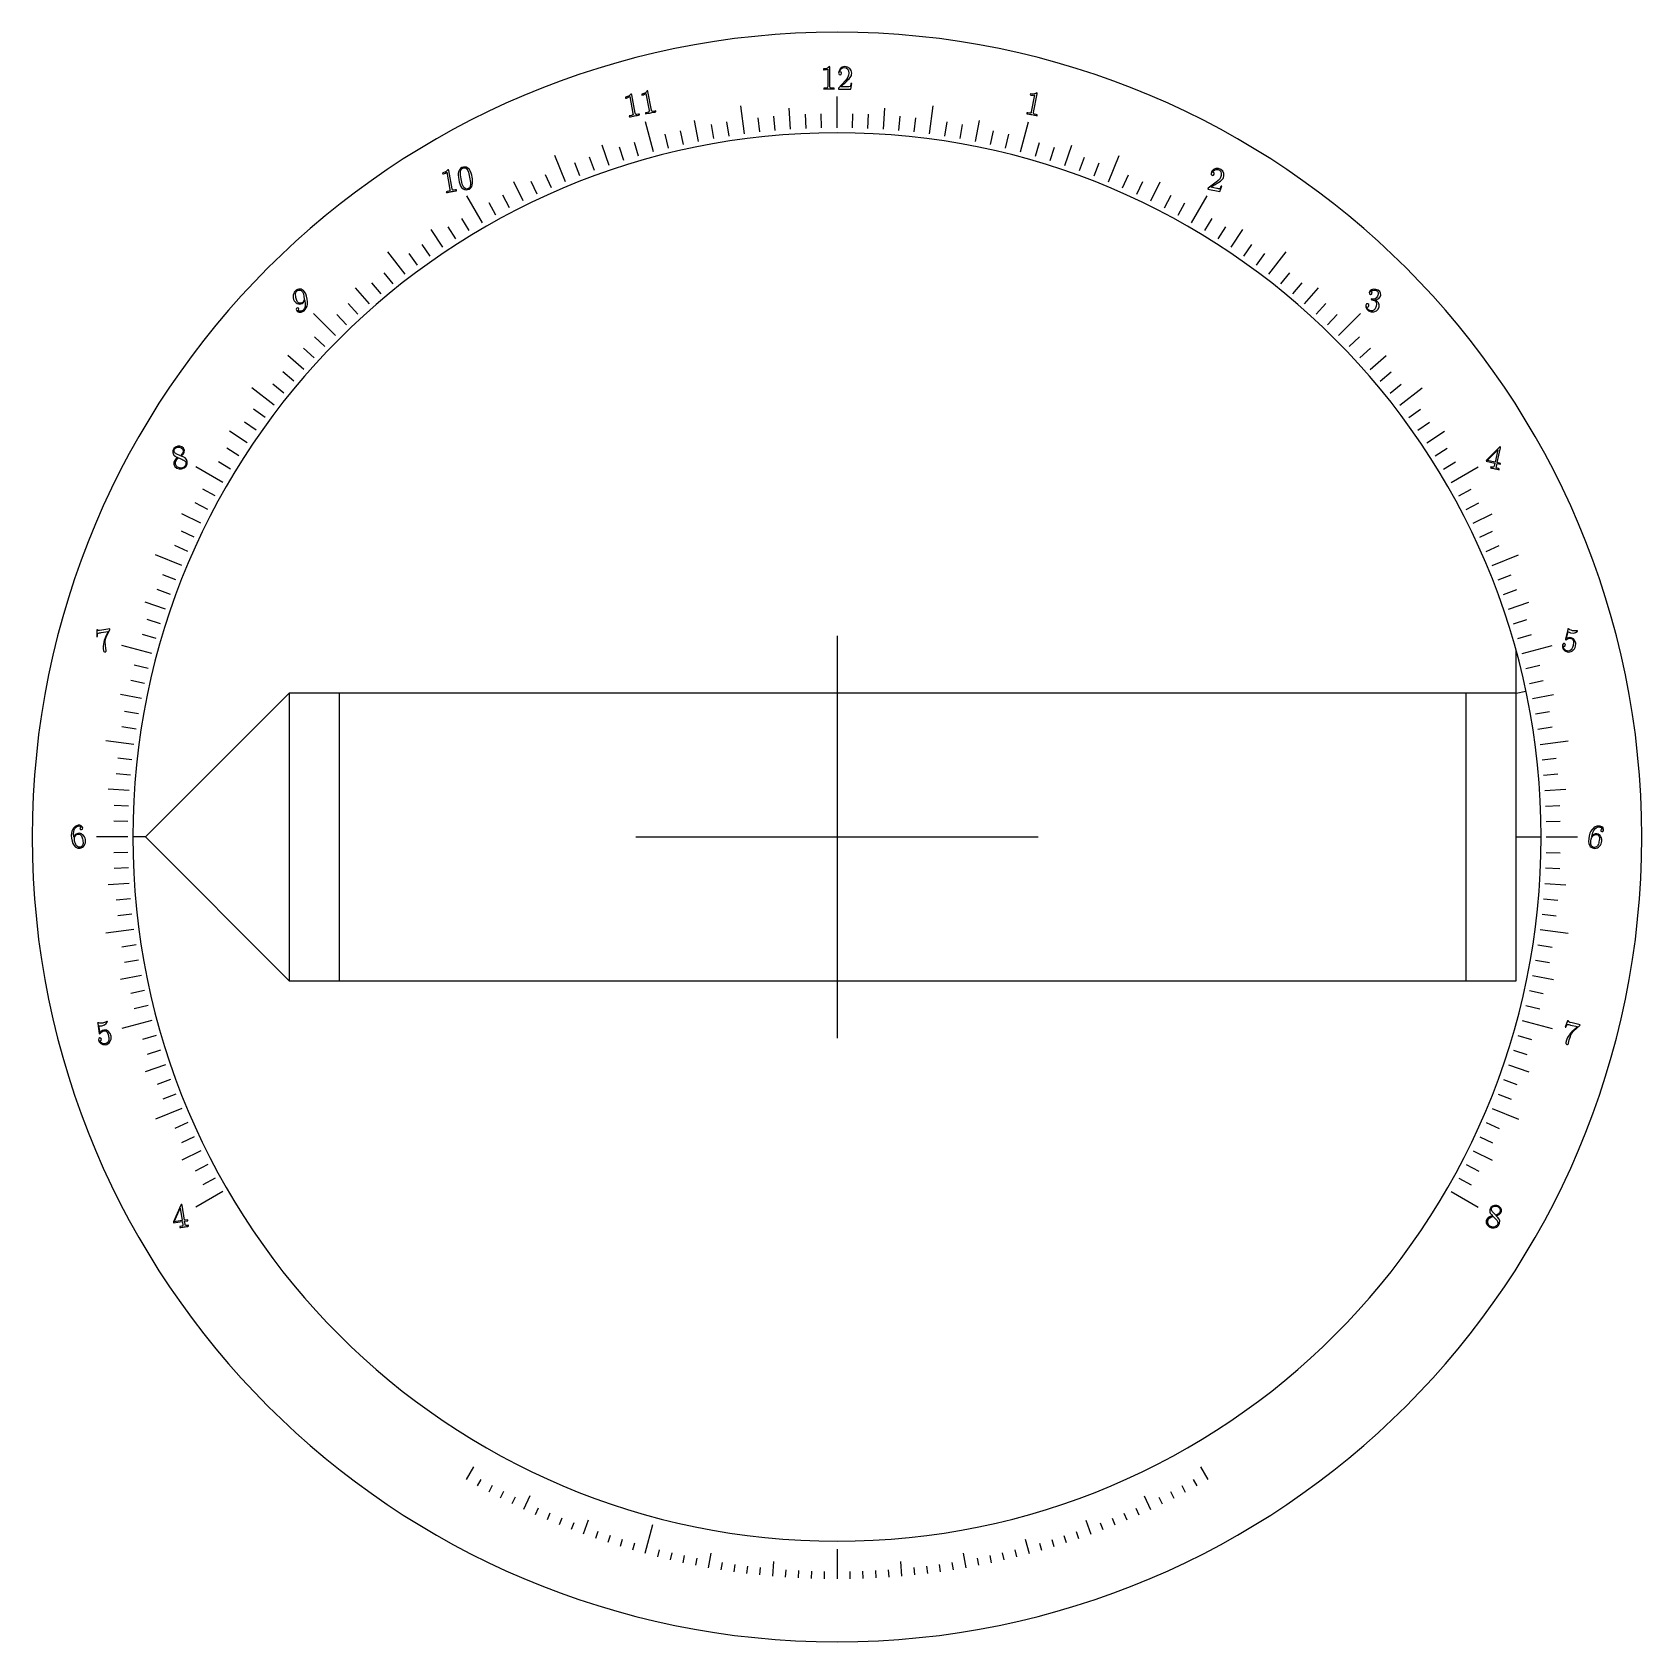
# Model space of a CAD drawing. Extents: x 0.24 to 8.24, y 1.49 to 9.49.
import ezdxf

# ---------------------------------------------------------------- set-up
doc = ezdxf.new("R2010")
doc.units = 0
doc.header["$MEASUREMENT"] = 0
doc.layers.add('C00-00-00-BLACK', color=7, linetype='CONTINUOUS')
doc.layers.add('CFF-00-00', color=1, linetype='CONTINUOUS')

msp = doc.modelspace()

# ---------------------------------------------------------------- linework, layer by layer
at = {"layer": 'C00-00-00-BLACK'}
for p, q in [((4.17622, 9.31108), (4.17622, 9.30697)), ((4.19721, 9.31039), (4.19721, 9.22331)), ((4.20833, 9.22336), (4.20833, 9.31819)), ((4.18229, 9.21528), (4.17725, 9.21528)), ((4.17725, 9.21528), (4.17725, 9.2111)), ((4.22922, 9.21528), (4.2239, 9.21528)), ((4.22922, 9.2111), (4.22922, 9.21528)), ((4.2851, 9.25315), (4.25142, 9.21517)), ((4.25142, 9.21517), (4.25142, 9.2111)), ((4.25142, 9.2111), (4.31233, 9.2111)), ((4.29368, 9.22222), (4.26264, 9.22222)), ((4.31233, 9.2111), (4.31668, 9.23899)), ((4.31668, 9.23899), (4.31299, 9.23899)), ((3.19211, 9.17031), (3.19299, 9.16558)), ((3.21306, 9.17378), (3.22917, 9.08876)), ((3.24044, 9.09093), (3.22299, 9.18294)), ((3.27268, 9.1856), (3.27354, 9.18083)), ((3.29363, 9.18901), (3.30974, 9.10406)), ((3.32096, 9.10618), (3.30354, 9.19819)), ((3.78336, 8.98833), (3.76497, 9.1281)), ((4.24349, 9.01844), (4.24349, 9.17356)), ((4.70356, 8.98833), (4.72194, 9.1281)), ((5.20514, 9.18658), (5.20421, 9.18186)), ((5.22586, 9.18197), (5.20899, 9.09711)), ((5.22021, 9.09483), (5.2385, 9.18674)), ((3.21582, 9.07813), (3.21078, 9.07715)), ((3.21078, 9.07715), (3.21164, 9.07243)), ((3.26183, 9.08686), (3.25678, 9.08589)), ((3.26269, 9.08208), (3.26183, 9.08686)), ((3.33117, 8.89839), (3.29101, 9.04818)), ((3.29639, 9.09343), (3.29135, 9.09244)), ((3.29135, 9.09244), (3.29221, 9.08772)), ((3.34239, 9.10211), (3.33729, 9.10118)), ((3.34326, 9.09739), (3.34239, 9.10211)), ((3.55578, 8.95074), (3.53515, 9.05447)), ((3.70725, 8.97743), (3.6965, 9.04715)), ((3.85969, 8.9975), (3.85206, 9.0676)), ((3.93625, 9.00504), (3.93012, 9.07531)), ((4.01292, 9.0109), (4.00603, 9.11649)), ((4.08974, 9.01514), (4.08664, 9.08556)), ((4.16656, 9.01764), (4.16504, 9.08811)), ((4.32036, 9.01764), (4.32194, 9.08811)), ((4.39725, 9.01514), (4.40028, 9.08556)), ((4.47401, 9.0109), (4.48096, 9.11649)), ((4.55067, 9.00504), (4.55686, 9.07531)), ((4.62722, 8.9975), (4.63493, 9.0676)), ((4.77974, 8.97743), (4.79042, 9.04715)), ((4.93115, 8.95074), (4.95182, 9.05447)), ((5.15582, 8.89839), (5.19596, 9.04818)), ((5.18756, 9.09326), (5.18664, 9.08854)), ((5.1926, 9.09224), (5.18756, 9.09326)), ((5.23856, 9.08311), (5.2335, 9.0841)), ((5.23757, 9.0784), (5.23856, 9.08311)), ((3.4056, 8.91749), (3.38883, 8.98594)), ((3.48053, 8.93489), (3.46528, 9.00375)), ((3.63135, 8.9649), (3.61908, 9.03435)), ((4.85558, 8.9649), (4.86783, 9.03435)), ((5.00646, 8.93489), (5.02169, 9.00375)), ((5.08132, 8.91749), (5.09808, 8.98594)), ((2.89453, 8.75017), (2.84056, 8.88043)), ((3.1104, 8.83138), (3.07639, 8.93153)), ((3.18349, 8.85531), (3.16228, 8.92258)), ((3.25706, 8.87765), (3.23736, 8.94531)), ((5.22987, 8.87765), (5.24962, 8.94531)), ((5.30344, 8.85531), (5.32465, 8.92258)), ((5.37651, 8.83138), (5.41054, 8.93153)), ((5.59244, 8.75017), (5.64638, 8.88043)), ((2.33078, 8.71431), (2.31381, 8.80642)), ((2.96588, 8.77881), (2.94032, 8.84451)), ((3.03788, 8.80588), (3.01372, 8.87213)), ((5.44911, 8.80588), (5.47319, 8.87213)), ((5.52106, 8.77881), (5.5466, 8.84451)), ((2.28282, 8.79394), (2.28369, 8.78917)), ((2.30382, 8.79731), (2.31956, 8.71224)), ((2.43018, 8.77274), (2.43018, 8.77274)), ((2.6844, 8.65494), (2.63764, 8.74978)), ((2.75375, 8.68821), (2.72396, 8.75211)), ((2.82378, 8.71994), (2.79542, 8.78444)), ((5.66314, 8.71994), (5.69151, 8.78444)), ((5.73324, 8.68821), (5.76303, 8.75211)), ((5.80251, 8.65494), (5.84933, 8.74978)), ((6.12831, 8.74767), (6.08794, 8.71761)), ((6.13081, 8.71679), (6.10075, 8.72293)), ((6.14654, 8.70161), (6.15631, 8.72803)), ((6.15631, 8.72803), (6.15272, 8.72874)), ((2.3061, 8.70167), (2.30106, 8.70068)), ((2.30106, 8.70068), (2.30192, 8.69596)), ((2.35215, 8.71018), (2.34711, 8.70919)), ((2.35303, 8.7054), (2.35215, 8.71018)), ((2.48096, 8.54622), (2.40343, 8.6805)), ((2.40653, 8.71414), (2.40653, 8.71414)), ((2.54796, 8.58393), (2.51411, 8.64572)), ((2.61583, 8.62017), (2.58322, 8.68272)), ((5.87115, 8.62017), (5.90369, 8.68272)), ((5.93896, 8.58393), (5.97288, 8.64572)), ((6.00597, 8.54622), (6.08356, 8.6805)), ((6.08794, 8.71761), (6.08713, 8.71371)), ((6.08713, 8.71371), (6.14654, 8.70161)), ((2.41476, 8.50706), (2.37819, 8.56733)), ((6.07215, 8.50706), (6.10872, 8.56733)), ((2.2851, 8.42443), (2.22635, 8.51232)), ((2.3495, 8.46642), (2.31164, 8.52587)), ((6.13743, 8.46642), (6.17529, 8.52587)), ((6.20188, 8.42443), (6.26064, 8.51232)), ((2.0976, 8.29004), (2.01178, 8.40192)), ((2.22163, 8.38097), (2.18121, 8.43875)), ((6.26535, 8.38097), (6.30578, 8.43875)), ((6.38938, 8.29004), (6.47521, 8.40192)), ((2.15907, 8.33615), (2.1174, 8.39307)), ((6.32785, 8.33615), (6.36951, 8.39307)), ((1.97765, 8.19379), (1.93235, 8.24778)), ((2.03711, 8.24257), (1.99294, 8.29758)), ((6.44987, 8.24257), (6.49397, 8.29758)), ((6.50933, 8.19379), (6.55464, 8.24778)), ((1.5975, 8.16374), (1.59847, 8.15831)), ((1.91928, 8.14372), (1.84956, 8.22319)), ((6.56765, 8.14372), (6.63737, 8.22319)), ((6.90142, 8.1639), (6.9089, 8.16237)), ((6.90674, 8.16689), (6.90181, 8.16738)), ((1.56213, 8.11014), (1.5631, 8.11029)), ((1.57904, 8.14606), (1.5791, 8.14606)), ((1.75092, 7.986), (1.64128, 8.09571)), ((1.80587, 8.03982), (1.75717, 8.09071)), ((1.86203, 8.09239), (1.8144, 8.14438)), ((6.62494, 8.09239), (6.67258, 8.14438)), ((6.68104, 8.03982), (6.72982, 8.09071)), ((6.736, 7.986), (6.84571, 8.09571)), ((1.64458, 7.87494), (1.59256, 7.92258)), ((1.69715, 7.93104), (1.64621, 7.97982)), ((6.78982, 7.93104), (6.84071, 7.97982)), ((6.84239, 7.87494), (6.89437, 7.92258)), ((1.59326, 7.81765), (1.51372, 7.88737)), ((6.89372, 7.81765), (6.97319, 7.88737)), ((1.54318, 7.75933), (1.48915, 7.80464)), ((6.94379, 7.75933), (6.99778, 7.80464)), ((1.44689, 7.63937), (1.33502, 7.72521)), ((1.49436, 7.69987), (1.4394, 7.74397)), ((6.99257, 7.69987), (7.04758, 7.74397)), ((7.04004, 7.63937), (7.15192, 7.72521)), ((1.40076, 7.57785), (1.34391, 7.61951)), ((7.08615, 7.57785), (7.14307, 7.61951)), ((1.35596, 7.51535), (1.29823, 7.55578)), ((7.13097, 7.51535), (7.18875, 7.55578)), ((1.31255, 7.45187), (1.22461, 7.51064)), ((7.17443, 7.45187), (7.26232, 7.51064)), ((0.980524, 7.38872), (0.959364, 7.39785)), ((0.970811, 7.3781), (0.970757, 7.3781)), ((0.984212, 7.38704), (0.984212, 7.38704)), ((1.27051, 7.38743), (1.21105, 7.42529)), ((7.21642, 7.38743), (7.27587, 7.42529)), ((7.47092, 7.36561), (7.46989, 7.36089)), ((7.46989, 7.36089), (7.51258, 7.35178)), ((7.53597, 7.43104), (7.47092, 7.36561)), ((7.47493, 7.36475), (7.5275, 7.41753)), ((7.51443, 7.35633), (7.47493, 7.36475)), ((7.5275, 7.41753), (7.51443, 7.35633)), ((7.52517, 7.35406), (7.5409, 7.42794)), ((1.19076, 7.25597), (1.05642, 7.33356)), ((1.22993, 7.32215), (1.16965, 7.35872)), ((7.25706, 7.32215), (7.31733, 7.35872)), ((7.29622, 7.25597), (7.4305, 7.33356)), ((7.4924, 7.33268), (7.49143, 7.32796)), ((7.49567, 7.33197), (7.4924, 7.33268)), ((7.51258, 7.35178), (7.50944, 7.33703)), ((7.521, 7.33458), (7.52414, 7.34933)), ((7.52414, 7.34933), (7.54058, 7.34586)), ((7.54156, 7.35058), (7.52517, 7.35406)), ((7.53478, 7.32368), (7.53153, 7.32433)), ((7.53381, 7.31896), (7.53478, 7.32368)), ((7.54058, 7.34586), (7.54156, 7.35058)), ((1.15299, 7.18896), (1.0912, 7.22288)), ((7.33393, 7.18896), (7.39572, 7.22288)), ((1.11675, 7.12115), (1.05425, 7.15369)), ((7.37017, 7.12115), (7.43272, 7.15369)), ((1.08198, 7.05251), (0.987142, 7.09933)), ((7.40494, 7.05251), (7.49978, 7.09933)), ((1.04872, 6.98318), (0.984864, 7.01303)), ((7.43821, 6.98318), (7.50211, 7.01303)), ((0.986817, 6.84244), (0.856554, 6.89638)), ((1.01698, 6.91314), (0.952474, 6.94157)), ((7.46994, 6.91314), (7.53444, 6.94157)), ((7.50017, 6.84244), (7.63043, 6.89638)), ((0.931044, 6.69911), (0.8648, 6.72319)), ((0.958117, 6.77106), (0.892415, 6.7966)), ((7.52881, 6.77106), (7.59451, 6.7966)), ((7.55588, 6.69911), (7.62213, 6.72319)), ((0.905544, 6.62651), (0.805393, 6.66054)), ((7.58138, 6.62651), (7.68153, 6.66054)), ((0.881619, 6.55344), (0.814399, 6.57465)), ((7.60531, 6.55344), (7.67258, 6.57465)), ((0.568088, 6.52333), (0.564453, 6.52274)), ((0.564453, 6.52274), (0.564996, 6.48915)), ((0.564996, 6.48915), (0.568576, 6.48975)), ((0.585829, 6.50906), (0.620551, 6.51497)), ((0.629178, 6.52843), (0.589735, 6.52165)), ((0.620551, 6.51497), (0.607422, 6.48714)), ((0.611925, 6.48654), (0.629829, 6.52463)), ((0.629829, 6.52463), (0.629178, 6.52843)), ((0.859321, 6.47987), (0.791613, 6.49962)), ((4.24349, 6.49349), (4.24349, 4.49349)), ((7.62765, 6.47987), (7.69531, 6.49962)), ((7.87522, 6.52561), (7.86469, 6.47738)), ((7.86985, 6.47987), (7.87717, 6.51346)), ((0.610949, 6.42204), (0.609538, 6.43024)), ((0.838596, 6.40582), (0.688747, 6.44596)), ((7.64839, 6.40582), (7.79818, 6.44596)), ((0.819499, 6.33132), (0.751031, 6.34808)), ((7.66749, 6.33132), (7.73594, 6.34808)), ((0.802029, 6.25646), (0.733182, 6.27169)), ((7.68489, 6.25646), (7.75375, 6.27169)), ((0.786187, 6.18115), (0.682508, 6.20176)), ((1.52007, 6.20763), (0.805935, 5.49349)), ((7.61849, 6.20763), (1.52007, 6.20763)), ((1.77007, 6.20763), (1.52007, 6.20763)), ((1.52007, 6.20763), (1.52007, 4.77929)), ((1.77007, 4.77929), (1.77007, 6.20763)), ((7.61849, 6.20763), (7.36849, 6.20763)), ((7.36849, 6.20763), (7.36849, 4.77929)), ((7.61849, 4.77929), (7.61849, 6.20763)), ((7.61849, 4.77929), (7.61849, 6.20763)), ((7.70074, 6.18115), (7.80447, 6.20176)), ((0.772026, 6.10558), (0.702582, 6.11783)), ((7.7149, 6.10558), (7.78435, 6.11783)), ((0.759494, 6.02974), (0.689833, 6.04042)), ((7.72743, 6.02974), (7.79715, 6.04042)), ((0.748643, 5.95356), (0.608832, 5.97194)), ((7.73833, 5.95356), (7.8781, 5.97194)), ((0.739421, 5.87722), (0.669325, 5.88493)), ((7.7475, 5.87722), (7.8176, 5.88493)), ((0.731879, 5.80067), (0.661675, 5.80686)), ((7.75504, 5.80067), (7.82531, 5.80686)), ((0.726019, 5.72401), (0.620497, 5.73096)), ((7.7609, 5.72401), (7.86649, 5.73096)), ((0.721843, 5.64725), (0.651367, 5.65028)), ((7.76514, 5.64725), (7.83556, 5.65028)), ((0.719293, 5.57036), (0.648817, 5.57194)), ((7.76764, 5.57036), (7.83811, 5.57194)), ((0.451714, 5.49067), (0.450956, 5.49507)), ((0.480414, 5.44239), (0.480414, 5.44239)), ((0.718479, 5.49349), (0.563368, 5.49349)), ((0.805935, 5.49349), (1.52007, 4.77929)), ((3.24349, 5.49349), (5.24349, 5.49349)), ((7.74349, 5.49349), (7.74349, 5.49349)), ((7.74349, 5.49349), (7.74349, 5.49349)), ((7.76844, 5.49349), (7.92356, 5.49349)), ((7.99544, 5.49761), (7.99642, 5.50196)), ((8.00396, 5.44206), (8.00396, 5.44206)), ((8.24349, 5.49349), (8.24349, 5.49349)), ((0.719293, 5.41656), (0.648817, 5.41504)), ((7.76764, 5.41656), (7.83811, 5.41504)), ((0.721843, 5.33974), (0.651367, 5.33664)), ((7.76514, 5.33974), (7.83556, 5.33664)), ((0.726019, 5.26292), (0.620497, 5.25603)), ((7.7609, 5.26292), (7.86649, 5.25603)), ((0.731879, 5.18625), (0.661675, 5.18012)), ((7.75504, 5.18625), (7.82531, 5.18012)), ((0.739421, 5.10969), (0.669325, 5.10206)), ((7.7475, 5.10969), (7.8176, 5.10206)), ((0.748643, 5.03336), (0.608832, 5.01497)), ((7.73833, 5.03336), (7.8781, 5.01497)), ((0.759494, 4.95725), (0.689833, 4.9465)), ((0.772026, 4.88135), (0.702582, 4.86908)), ((7.7149, 4.88135), (7.78435, 4.86908)), ((7.72743, 4.95725), (7.79715, 4.9465)), ((0.786187, 4.80578), (0.682508, 4.78515)), ((7.70074, 4.80578), (7.80447, 4.78515)), ((0.802029, 4.73053), (0.733182, 4.71528)), ((1.52007, 4.77929), (7.61849, 4.77929)), ((1.52007, 4.77929), (1.77007, 4.77929)), ((7.36849, 4.77929), (7.61849, 4.77929)), ((7.68489, 4.73053), (7.75375, 4.71528)), ((0.819499, 4.6556), (0.751031, 4.63883)), ((7.66749, 4.6556), (7.73594, 4.63883)), ((0.569065, 4.56625), (0.576878, 4.51758)), ((0.838596, 4.58117), (0.688747, 4.54101)), ((7.64839, 4.58117), (7.79818, 4.54101)), ((7.87478, 4.57992), (7.86242, 4.54867)), ((7.87836, 4.5791), (7.87478, 4.57992)), ((7.93674, 4.56039), (7.89774, 4.56922)), ((7.93593, 4.55664), (7.93674, 4.56039)), ((0.580783, 4.52169), (0.575304, 4.55567)), ((0.859321, 4.50706), (0.791613, 4.48736)), ((7.62765, 4.50706), (7.69531, 4.48736)), ((7.86242, 4.54867), (7.86594, 4.54785)), ((7.88926, 4.55908), (7.92361, 4.55126)), ((7.92361, 4.55126), (7.90082, 4.53054)), ((7.90474, 4.52832), (7.93593, 4.55664)), ((0.881619, 4.43349), (0.814399, 4.41228)), ((7.60531, 4.43349), (7.67258, 4.41228)), ((7.87918, 4.46907), (7.88103, 4.47715)), ((0.905544, 4.3604), (0.805393, 4.32639)), ((7.58138, 4.3604), (7.68153, 4.32639)), ((0.931044, 4.28787), (0.8648, 4.26372)), ((7.55588, 4.28787), (7.62213, 4.26372)), ((0.958117, 4.21588), (0.892415, 4.19032)), ((7.52881, 4.21588), (7.59451, 4.19032)), ((0.986817, 4.14453), (0.856554, 4.09056)), ((7.50017, 4.14453), (7.63043, 4.09056)), ((1.01698, 4.07378), (0.952474, 4.04542)), ((1.04872, 4.00375), (0.984864, 3.97396)), ((7.43821, 4.00375), (7.50211, 3.97396)), ((7.46994, 4.07378), (7.53444, 4.04542)), ((1.08198, 3.9344), (0.987142, 3.88764)), ((7.40494, 3.9344), (7.49978, 3.88764)), ((1.11675, 3.86583), (1.05425, 3.83322)), ((7.37017, 3.86583), (7.43272, 3.83322)), ((1.15299, 3.79796), (1.0912, 3.76411)), ((7.33393, 3.79796), (7.39572, 3.76411)), ((1.19076, 3.73096), (1.05642, 3.65343)), ((7.29622, 3.73096), (7.4305, 3.65343)), ((0.982585, 3.66439), (0.945258, 3.58008)), ((0.949328, 3.58072), (0.979492, 3.64882)), ((0.979492, 3.64882), (0.989204, 3.58697)), ((1.00005, 3.58865), (0.988336, 3.66331)), ((7.51742, 3.6141), (7.50146, 3.63075)), ((7.50424, 3.60813), (7.50424, 3.60813)), ((7.52012, 3.61106), (7.52012, 3.61106)), ((0.945258, 3.58008), (0.945964, 3.57531)), ((0.945964, 3.57531), (0.98915, 3.58203)), ((0.989204, 3.58697), (0.949328, 3.58072)), ((0.98036, 3.55751), (0.977106, 3.55697)), ((0.977106, 3.55697), (0.97781, 3.55219)), ((0.98915, 3.58203), (0.991482, 3.56711)), ((1.0166, 3.59119), (1.00005, 3.58865)), ((1.00076, 3.58388), (1.01736, 3.58649)), ((1.00309, 3.56896), (1.00076, 3.58388)), ((1.01736, 3.58649), (1.0166, 3.59119)), ((1.01991, 3.56369), (1.0166, 3.56315)), ((1.02067, 3.55892), (1.01991, 3.56369)), ((2.43658, 2.36388), (2.39974, 2.30003)), ((6.05035, 2.36388), (6.08724, 2.30003)), ((2.47364, 2.30057), (2.45572, 2.26833)), ((2.52962, 2.27018), (2.51232, 2.23762)), ((2.5861, 2.24072), (2.56939, 2.2079)), ((5.90082, 2.24072), (5.91753, 2.2079)), ((5.95736, 2.27018), (5.97467, 2.23762)), ((6.01335, 2.30057), (6.03119, 2.26833)), ((2.64312, 2.21229), (2.62696, 2.17919)), ((2.71625, 2.21832), (2.68506, 2.15147)), ((5.77072, 2.21832), (5.80186, 2.15147)), ((5.84381, 2.21229), (5.85997, 2.17919)), ((2.75863, 2.15847), (2.7436, 2.12478)), ((2.81706, 2.13303), (2.80263, 2.09912)), ((2.87592, 2.10867), (2.86208, 2.07449)), ((2.93522, 2.08535), (2.92199, 2.05089)), ((3.00749, 2.09765), (2.98226, 2.02838)), ((5.47944, 2.09765), (5.50467, 2.02838)), ((5.55176, 2.08535), (5.56494, 2.05089)), ((5.611, 2.10867), (5.62483, 2.07449)), ((5.66986, 2.13303), (5.68431, 2.09912)), ((5.72831, 2.15847), (5.74333, 2.12478)), ((3.05496, 2.04172), (3.04297, 2.00689)), ((3.11535, 2.02154), (3.10394, 1.98643)), ((3.17617, 2.00239), (3.16536, 1.96712)), ((3.32725, 2.07411), (3.28906, 1.93164)), ((5.17876, 2.00288), (5.19786, 1.93164)), ((5.31082, 2.00239), (5.32161, 1.96712)), ((5.37158, 2.02154), (5.38297, 1.98643)), ((5.43201, 2.04172), (5.44401, 2.00689)), ((3.23719, 1.98426), (3.22706, 1.94883)), ((3.36029, 1.95128), (3.3514, 1.91553)), ((3.42225, 1.93642), (3.41396, 1.9005)), ((3.48449, 1.92264), (3.47678, 1.88656)), ((3.61594, 1.93463), (3.60314, 1.86197)), ((4.24349, 1.95344), (4.24349, 1.80599)), ((4.87099, 1.93463), (4.88379, 1.86197)), ((5.0025, 1.92264), (5.01014, 1.88656)), ((5.06467, 1.93642), (5.07297, 1.9005)), ((5.12663, 1.95128), (5.13558, 1.91553)), ((5.24972, 1.98426), (5.25988, 1.94883)), ((3.54693, 1.90994), (3.53988, 1.87369)), ((3.67236, 1.88781), (3.66661, 1.8514)), ((3.7354, 1.87836), (3.73025, 1.84185)), ((3.79856, 1.87007), (3.79411, 1.83344)), ((3.86187, 1.86285), (3.85801, 1.82617)), ((3.9285, 1.89344), (3.9221, 1.81999)), ((3.98882, 1.85172), (3.98628, 1.81494)), ((4.0524, 1.84787), (4.05051, 1.81104)), ((4.11604, 1.84506), (4.11481, 1.80821)), ((4.17974, 1.84343), (4.17914, 1.80653)), ((4.30718, 1.84343), (4.30783, 1.80653)), ((4.37088, 1.84506), (4.37218, 1.80821)), ((4.43451, 1.84787), (4.43647, 1.81104)), ((4.4981, 1.85172), (4.50071, 1.81494)), ((4.55843, 1.89344), (4.56489, 1.81999)), ((4.62506, 1.86285), (4.6289, 1.82617)), ((4.68836, 1.87007), (4.69287, 1.83344)), ((4.75151, 1.87836), (4.75667, 1.84185)), ((4.81456, 1.88781), (4.82031, 1.8514)), ((4.94006, 1.90994), (4.9471, 1.87369))]:
    msp.add_line(p, q, dxfattribs=at)
for points in [[(4.24349, 9.49349), (2.03435, 9.49349), (0.243489, 7.70264), (0.243489, 5.49349)], [(8.24349, 5.49349), (8.24349, 7.70264), (6.45264, 9.49349), (4.24349, 9.49349)], [(4.20508, 9.32221), (4.20117, 9.31754), (4.19303, 9.31108), (4.17622, 9.31108)], [(4.17622, 9.30697), (4.18001, 9.30697), (4.18821, 9.30697), (4.19721, 9.31039)], [(4.20833, 9.31819), (4.20833, 9.32206), (4.20833, 9.32221), (4.20508, 9.32221)], [(4.28211, 9.32221), (4.26275, 9.32221), (4.25142, 9.30533), (4.25142, 9.29064)], [(4.25142, 9.29064), (4.25142, 9.28196), (4.25851, 9.28196), (4.259, 9.28196)], [(4.25667, 9.29719), (4.25988, 9.30968), (4.26888, 9.31808), (4.27979, 9.31808)], [(4.25896, 9.29719), (4.25749, 9.29719), (4.25717, 9.29719), (4.25667, 9.29719)], [(4.26665, 9.28961), (4.26665, 9.29411), (4.26357, 9.29719), (4.25896, 9.29719)], [(4.259, 9.28196), (4.26243, 9.28196), (4.26665, 9.2844), (4.26665, 9.28961)], [(4.27979, 9.31808), (4.29406, 9.31808), (4.30279, 9.3061), (4.30279, 9.29064)], [(4.28174, 9.24094), (4.30724, 9.26449), (4.31668, 9.27322), (4.31668, 9.28987)], [(4.31668, 9.28987), (4.31668, 9.30925), (4.30149, 9.32221), (4.28211, 9.32221)], [(4.30279, 9.29064), (4.30279, 9.27636), (4.2946, 9.26394), (4.2851, 9.25315)], [(3.29953, 9.2015), (3.29644, 9.19635), (3.28944, 9.18881), (3.27268, 9.1856)], [(3.30354, 9.19819), (3.30285, 9.20193), (3.30279, 9.2021), (3.29953, 9.2015)], [(4.17725, 9.2111), (4.18169, 9.21143), (4.19781, 9.21143), (4.20329, 9.21143)], [(4.19721, 9.22331), (4.19721, 9.21729), (4.19672, 9.21528), (4.18229, 9.21528)], [(4.20329, 9.21143), (4.20876, 9.21143), (4.22472, 9.21143), (4.22922, 9.2111)], [(4.2239, 9.21528), (4.20882, 9.21528), (4.20833, 9.21729), (4.20833, 9.22336)], [(4.26264, 9.22222), (4.26714, 9.22613), (4.2774, 9.23687), (4.28174, 9.24094)], [(4.30946, 9.22379), (4.30826, 9.22222), (4.29872, 9.22222), (4.29368, 9.22222)], [(4.31299, 9.23899), (4.31244, 9.23606), (4.31114, 9.22656), (4.30946, 9.22379)], [(3.21897, 9.18619), (3.21593, 9.18104), (3.20888, 9.1735), (3.19211, 9.17031)], [(3.19299, 9.16558), (3.19672, 9.16629), (3.20492, 9.16786), (3.21306, 9.17378)], [(3.22299, 9.18294), (3.22228, 9.18668), (3.22228, 9.18685), (3.21897, 9.18619)], [(3.27354, 9.18083), (3.27729, 9.18153), (3.28543, 9.18311), (3.29363, 9.18901)], [(5.20421, 9.18186), (5.20796, 9.18115), (5.2161, 9.17953), (5.22586, 9.18197)], [(5.23606, 9.19129), (5.23122, 9.18767), (5.2219, 9.18326), (5.20514, 9.18658)], [(5.2385, 9.18674), (5.23926, 9.19049), (5.23931, 9.19065), (5.23606, 9.19129)], [(3.21164, 9.07243), (3.21604, 9.07363), (3.23182, 9.07661), (3.23719, 9.07764)], [(3.22917, 9.08876), (3.23031, 9.0829), (3.23019, 9.08083), (3.21582, 9.07813)], [(3.23719, 9.07764), (3.24262, 9.07861), (3.25825, 9.0816), (3.26269, 9.08208)], [(3.25678, 9.08589), (3.2424, 9.08317), (3.24154, 9.08501), (3.24044, 9.09093)], [(3.29221, 9.08772), (3.29656, 9.08886), (3.31239, 9.09185), (3.31776, 9.09289)], [(3.30974, 9.10406), (3.31087, 9.09814), (3.31071, 9.09614), (3.29639, 9.09343)], [(3.31776, 9.09289), (3.32314, 9.09392), (3.33882, 9.0969), (3.34326, 9.09739)], [(3.33729, 9.10118), (3.32297, 9.09847), (3.3221, 9.10032), (3.32096, 9.10618)], [(5.18664, 9.08854), (5.19108, 9.088), (5.20687, 9.08485), (5.21224, 9.08376)], [(5.20899, 9.09711), (5.20785, 9.09125), (5.20692, 9.08942), (5.1926, 9.09224)], [(5.21224, 9.08376), (5.21761, 9.08268), (5.23329, 9.07958), (5.23757, 9.0784)], [(5.2335, 9.0841), (5.21913, 9.08697), (5.21907, 9.08897), (5.22021, 9.09483)], [(4.24349, 8.99349), (2.31049, 8.99349), (0.743489, 7.42649), (0.743489, 5.49349)], [(4.24349, 8.99349), (2.31049, 8.99349), (0.743489, 7.42649), (0.743489, 5.49349)], [(7.74349, 5.49349), (7.74349, 7.42649), (6.17649, 8.99349), (4.24349, 8.99349)], [(7.74349, 5.49349), (7.74349, 7.42649), (6.17649, 8.99349), (4.24349, 8.99349)], [(2.30979, 8.80974), (2.30669, 8.80458), (2.29964, 8.79704), (2.28282, 8.79394)], [(2.31381, 8.80642), (2.3131, 8.81017), (2.31304, 8.81033), (2.30979, 8.80974)], [(2.38661, 8.82292), (2.37711, 8.82118), (2.36637, 8.81429), (2.36285, 8.79964)], [(2.37576, 8.76471), (2.37326, 8.77806), (2.37104, 8.79015), (2.37185, 8.80024)], [(2.37185, 8.80024), (2.37261, 8.81174), (2.37999, 8.81831), (2.38704, 8.81961)], [(2.41624, 8.81065), (2.40701, 8.82297), (2.39458, 8.82437), (2.38661, 8.82292)], [(2.38704, 8.81961), (2.39322, 8.82075), (2.40343, 8.81874), (2.40913, 8.80528)], [(2.40913, 8.80528), (2.41297, 8.79639), (2.41531, 8.78347), (2.41737, 8.77235)], [(2.43018, 8.77274), (2.42763, 8.78629), (2.42437, 8.79937), (2.41624, 8.81065)], [(6.13911, 8.81575), (6.12022, 8.81961), (6.1059, 8.80578), (6.10308, 8.79178)], [(6.10981, 8.79753), (6.11518, 8.80794), (6.12549, 8.81364), (6.13607, 8.81147)], [(6.13607, 8.81147), (6.1499, 8.80865), (6.15597, 8.79542), (6.15294, 8.78043)], [(6.16644, 8.77767), (6.17025, 8.79639), (6.15799, 8.8119), (6.13911, 8.81575)], [(2.28369, 8.78917), (2.28743, 8.78987), (2.29563, 8.79139), (2.30382, 8.79731)], [(2.36285, 8.79964), (2.36019, 8.78847), (2.3604, 8.77806), (2.36372, 8.76047)], [(2.36372, 8.76047), (2.36664, 8.74457), (2.36996, 8.73292), (2.37799, 8.72239)], [(2.38379, 8.73139), (2.38015, 8.74083), (2.37788, 8.75325), (2.37576, 8.76471)], [(2.37799, 8.72239), (2.38667, 8.71115), (2.39865, 8.70931), (2.40711, 8.71089)], [(2.40653, 8.71414), (2.40132, 8.71317), (2.39014, 8.71414), (2.38379, 8.73139)], [(2.42176, 8.73872), (2.42199, 8.72021), (2.41228, 8.71517), (2.40653, 8.71414)], [(2.40711, 8.71089), (2.42133, 8.71349), (2.42794, 8.72353), (2.43093, 8.73389)], [(2.41737, 8.77235), (2.41938, 8.76144), (2.42171, 8.74903), (2.42176, 8.73872)], [(2.43093, 8.73389), (2.43451, 8.74718), (2.43192, 8.76324), (2.43018, 8.77274)], [(6.10075, 8.72293), (6.10585, 8.72581), (6.11789, 8.73415), (6.12294, 8.73719)], [(6.10308, 8.79178), (6.10135, 8.78347), (6.1085, 8.78201), (6.109, 8.7819)], [(6.109, 8.7819), (6.11242, 8.78119), (6.11714, 8.78276), (6.11822, 8.78797)], [(6.11214, 8.79719), (6.11068, 8.79753), (6.11035, 8.79758), (6.10981, 8.79753)], [(6.11822, 8.78797), (6.11914, 8.79253), (6.11669, 8.79628), (6.11214, 8.79719)], [(6.12294, 8.73719), (6.15235, 8.75493), (6.16314, 8.76156), (6.16644, 8.77767)], [(6.15294, 8.78043), (6.15012, 8.7666), (6.13971, 8.75618), (6.12831, 8.74767)], [(6.15272, 8.72874), (6.15169, 8.72607), (6.14854, 8.71739), (6.14638, 8.71511)], [(2.30192, 8.69596), (2.30632, 8.6971), (2.32215, 8.70003), (2.32753, 8.70101)], [(2.31956, 8.71224), (2.32064, 8.70638), (2.32047, 8.70432), (2.3061, 8.70167)], [(2.32753, 8.70101), (2.3329, 8.70204), (2.34858, 8.70492), (2.35303, 8.7054)], [(2.34711, 8.70919), (2.33274, 8.70654), (2.33188, 8.70844), (2.33078, 8.71431)], [(6.14638, 8.71511), (6.14497, 8.71392), (6.13569, 8.71576), (6.13081, 8.71679)], [(1.56814, 8.21599), (1.55018, 8.21272), (1.53706, 8.19482), (1.5409, 8.17329)], [(1.5409, 8.17329), (1.54482, 8.15169), (1.56267, 8.13975), (1.579, 8.14268)], [(1.55436, 8.17551), (1.55274, 8.18468), (1.55132, 8.19249), (1.55436, 8.19997)], [(1.55436, 8.19997), (1.55647, 8.20492), (1.56006, 8.21044), (1.5689, 8.21203)], [(1.56088, 8.15457), (1.55712, 8.16032), (1.55572, 8.16818), (1.55436, 8.17551)], [(1.61074, 8.16694), (1.60281, 8.21089), (1.58251, 8.21853), (1.56814, 8.21599)], [(1.5689, 8.21203), (1.57818, 8.21371), (1.58442, 8.20638), (1.58669, 8.20296)], [(1.579, 8.14268), (1.5911, 8.14486), (1.59571, 8.15479), (1.5975, 8.16374)], [(1.59435, 8.17919), (1.59685, 8.16547), (1.59343, 8.14865), (1.57904, 8.14606)], [(1.58083, 8.10254), (1.60124, 8.10618), (1.61714, 8.13151), (1.61074, 8.16694)], [(1.58669, 8.20296), (1.59142, 8.19553), (1.59392, 8.18164), (1.59435, 8.17919)], [(6.88872, 8.19928), (6.88737, 8.19282), (6.89214, 8.19043), (6.89458, 8.18994)], [(6.92156, 8.21517), (6.90533, 8.21858), (6.89122, 8.21115), (6.88872, 8.19928)], [(6.89458, 8.18994), (6.898, 8.18918), (6.9024, 8.19086), (6.90343, 8.19575)], [(6.89567, 8.20497), (6.90419, 8.21474), (6.91943, 8.21153), (6.92025, 8.21137)], [(6.89751, 8.20475), (6.89654, 8.20497), (6.89621, 8.20503), (6.89567, 8.20497)], [(6.90343, 8.19575), (6.90451, 8.2009), (6.9011, 8.204), (6.89751, 8.20475)], [(6.898, 8.16635), (6.89768, 8.16471), (6.89849, 8.16456), (6.90142, 8.1639)], [(6.90181, 8.16738), (6.89899, 8.16781), (6.89833, 8.16775), (6.898, 8.16635)], [(6.92318, 8.17156), (6.91678, 8.16542), (6.91118, 8.16613), (6.90674, 8.16689)], [(6.9089, 8.16237), (6.92269, 8.1595), (6.92654, 8.14681), (6.92324, 8.13118)], [(6.91683, 8.16308), (6.93181, 8.16417), (6.94342, 8.17415), (6.94601, 8.18685)], [(6.93832, 8.12793), (6.94146, 8.14285), (6.93186, 8.15707), (6.91683, 8.16308)], [(6.92025, 8.21137), (6.92562, 8.21024), (6.93565, 8.20562), (6.93235, 8.18967)], [(6.94601, 8.18685), (6.94874, 8.19971), (6.93733, 8.21192), (6.92156, 8.21517)], [(6.93235, 8.18967), (6.93175, 8.18658), (6.92931, 8.17757), (6.92318, 8.17156)], [(1.56099, 8.12375), (1.55675, 8.12299), (1.55464, 8.11974), (1.55539, 8.1155)], [(1.55539, 8.1155), (1.55718, 8.10536), (1.56662, 8.09993), (1.58083, 8.10254)], [(1.5791, 8.14606), (1.56879, 8.14421), (1.56288, 8.15175), (1.56088, 8.15457)], [(1.5689, 8.11828), (1.56825, 8.12185), (1.56526, 8.12451), (1.56099, 8.12375)], [(1.57992, 8.10688), (1.57596, 8.10618), (1.56722, 8.10514), (1.56213, 8.11014)], [(1.5631, 8.11029), (1.56429, 8.11019), (1.56999, 8.11219), (1.5689, 8.11828)], [(1.59847, 8.15831), (1.60542, 8.11974), (1.58968, 8.10867), (1.57992, 8.10688)], [(6.87115, 8.13683), (6.86817, 8.12235), (6.8801, 8.10747), (6.89817, 8.10374)], [(6.88103, 8.14361), (6.87711, 8.14442), (6.87244, 8.14301), (6.87115, 8.13683)], [(6.87576, 8.12804), (6.88081, 8.12614), (6.88612, 8.1281), (6.88737, 8.13396)], [(6.8986, 8.10818), (6.89079, 8.10981), (6.87825, 8.11632), (6.87576, 8.12804)], [(6.88737, 8.13396), (6.88835, 8.13867), (6.88558, 8.14264), (6.88103, 8.14361)], [(6.89817, 8.10374), (6.91753, 8.09967), (6.93489, 8.11149), (6.93832, 8.12793)], [(6.92324, 8.13118), (6.91878, 8.10992), (6.90657, 8.10656), (6.8986, 8.10818)], [(0.966851, 7.43522), (0.950629, 7.4324), (0.939996, 7.41824), (0.9426, 7.40332)], [(0.9426, 7.40332), (0.943576, 7.39779), (0.946181, 7.39253), (0.951714, 7.38775)], [(0.96696, 7.37978), (0.952365, 7.36962), (0.946126, 7.35726), (0.948188, 7.34532)], [(0.948296, 7.41004), (0.946451, 7.42068), (0.956381, 7.42936), (0.967339, 7.43126)], [(0.959364, 7.39785), (0.956976, 7.39893), (0.949707, 7.40207), (0.948296, 7.41004)], [(0.951714, 7.38775), (0.953885, 7.3859), (0.954101, 7.38579), (0.96696, 7.37978)], [(0.955729, 7.34662), (0.953504, 7.35938), (0.960992, 7.37131), (0.970811, 7.3781)], [(0.999837, 7.41624), (0.997342, 7.43044), (0.981879, 7.43787), (0.966851, 7.43522)], [(0.967339, 7.43126), (0.979113, 7.43332), (0.991103, 7.42671), (0.993164, 7.41487)], [(0.970757, 7.3781), (0.975694, 7.37592), (0.987901, 7.37082), (0.992839, 7.36865)], [(0.993164, 7.41487), (0.9949, 7.40494), (0.989094, 7.39567), (0.980524, 7.38872)], [(0.984212, 7.38704), (0.991644, 7.39285), (1.00223, 7.4025), (0.999837, 7.41624)], [(1.01432, 7.35943), (1.01139, 7.37614), (0.998372, 7.3814), (0.984212, 7.38704)], [(0.992839, 7.36865), (0.997558, 7.36664), (1.00597, 7.3629), (1.00776, 7.35286)], [(7.53944, 7.43235), (7.53814, 7.43261), (7.53765, 7.43267), (7.53597, 7.43104)], [(7.5409, 7.42794), (7.54156, 7.43099), (7.54172, 7.43186), (7.53944, 7.43235)], [(0.948188, 7.34532), (0.951226, 7.32796), (0.969672, 7.3201), (0.986328, 7.32303)], [(0.985732, 7.32742), (0.971843, 7.32503), (0.958117, 7.33306), (0.955729, 7.34662)], [(1.00776, 7.35286), (1.00993, 7.34044), (0.998807, 7.32975), (0.985732, 7.32742)], [(0.986328, 7.32303), (1.0045, 7.32617), (1.01736, 7.34229), (1.01432, 7.35943)], [(7.49143, 7.32796), (7.49522, 7.32753), (7.50803, 7.32476), (7.51258, 7.32378)], [(7.50944, 7.33703), (7.50819, 7.331), (7.50749, 7.32949), (7.49567, 7.33197)], [(7.51258, 7.32378), (7.51714, 7.32281), (7.53011, 7.32004), (7.53381, 7.31896)], [(7.53153, 7.32433), (7.51986, 7.32682), (7.51969, 7.32856), (7.521, 7.33458)], [(0.589735, 6.52165), (0.569933, 6.51828), (0.569282, 6.52035), (0.568088, 6.52333)], [(0.568576, 6.48975), (0.568576, 6.49278), (0.568306, 6.50319), (0.57015, 6.50537)], [(0.57015, 6.50537), (0.571289, 6.50657), (0.58355, 6.50863), (0.585829, 6.50906)], [(0.607422, 6.48714), (0.604113, 6.47999), (0.592122, 6.45036), (0.597385, 6.41954)], [(0.609538, 6.43024), (0.605414, 6.45458), (0.606065, 6.47428), (0.611925, 6.48654)], [(7.86888, 6.47461), (7.87483, 6.48025), (7.88331, 6.48253), (7.89144, 6.48074)], [(7.89231, 6.48394), (7.88303, 6.48594), (7.87506, 6.48346), (7.86985, 6.47987)], [(7.87728, 6.52886), (7.87597, 6.52914), (7.87576, 6.52815), (7.87522, 6.52561)], [(7.87717, 6.51346), (7.88362, 6.50965), (7.88926, 6.50825), (7.89106, 6.50786)], [(7.87879, 6.52806), (7.87776, 6.52875), (7.87744, 6.52881), (7.87728, 6.52886)], [(7.89919, 6.51882), (7.88851, 6.52115), (7.88162, 6.52604), (7.87879, 6.52806)], [(7.89106, 6.50786), (7.9094, 6.50385), (7.92399, 6.51475), (7.92447, 6.51704)], [(7.89144, 6.48074), (7.90001, 6.47889), (7.9025, 6.47), (7.90321, 6.46696)], [(7.91461, 6.44206), (7.91878, 6.46137), (7.90935, 6.48025), (7.89231, 6.48394)], [(7.92128, 6.51861), (7.91135, 6.51665), (7.90343, 6.5179), (7.89919, 6.51882)], [(7.9235, 6.51878), (7.92318, 6.51882), (7.92285, 6.51893), (7.92128, 6.51861)], [(7.92447, 6.51704), (7.92464, 6.51768), (7.92447, 6.51856), (7.9235, 6.51878)], [(0.597385, 6.41954), (0.597711, 6.41775), (0.598796, 6.41118), (0.605524, 6.41238)], [(0.605524, 6.41238), (0.612414, 6.41351), (0.611328, 6.41992), (0.610949, 6.42204)], [(7.84972, 6.44938), (7.84674, 6.4356), (7.85433, 6.41749), (7.87235, 6.41351)], [(7.85856, 6.45562), (7.85562, 6.45628), (7.85113, 6.45572), (7.84972, 6.44938)], [(7.87299, 6.41797), (7.86225, 6.42031), (7.85331, 6.4299), (7.85297, 6.44239)], [(7.85297, 6.44239), (7.85374, 6.44189), (7.85465, 6.44151), (7.85547, 6.44135)], [(7.85547, 6.44135), (7.85818, 6.44075), (7.86296, 6.4414), (7.86415, 6.44694)], [(7.86415, 6.44694), (7.86513, 6.45144), (7.86263, 6.45475), (7.85856, 6.45562)], [(7.86469, 6.47738), (7.86404, 6.47444), (7.86382, 6.47353), (7.86578, 6.47308)], [(7.86578, 6.47308), (7.8666, 6.47293), (7.86681, 6.47304), (7.86888, 6.47461)], [(7.87235, 6.41351), (7.89068, 6.4095), (7.9101, 6.42144), (7.91461, 6.44206)], [(7.89214, 6.42415), (7.88732, 6.41911), (7.8801, 6.41639), (7.87299, 6.41797)], [(7.90169, 6.44586), (7.90033, 6.43972), (7.89833, 6.43044), (7.89214, 6.42415)], [(7.90321, 6.46696), (7.90457, 6.46001), (7.903, 6.45204), (7.90169, 6.44586)], [(0.471192, 5.55176), (0.450575, 5.54833), (0.432454, 5.5236), (0.438422, 5.48757)], [(0.450956, 5.49507), (0.444119, 5.53651), (0.463162, 5.54639), (0.472006, 5.54785)], [(0.494467, 5.53831), (0.493056, 5.54682), (0.48546, 5.55414), (0.471192, 5.55176)], [(0.472006, 5.54785), (0.477919, 5.54883), (0.484104, 5.54801), (0.48801, 5.54362)], [(0.48801, 5.54362), (0.486057, 5.54329), (0.479872, 5.54226), (0.480957, 5.53554)], [(0.480957, 5.53554), (0.481554, 5.53196), (0.484537, 5.52924), (0.488769, 5.52994)], [(0.488769, 5.52994), (0.492893, 5.53065), (0.495281, 5.53353), (0.494467, 5.53831)], [(8.03635, 5.54699), (8.01594, 5.55154), (7.9899, 5.53543), (7.98193, 5.49972)], [(7.99642, 5.50196), (8.00553, 5.54297), (8.02692, 5.54497), (8.03564, 5.54308)], [(8.03564, 5.54308), (8.0415, 5.54178), (8.04693, 5.53868), (8.04893, 5.53315)], [(8.0529, 5.52576), (8.05479, 5.53424), (8.05046, 5.54383), (8.03635, 5.54699)], [(8.03933, 5.52826), (8.03857, 5.52474), (8.04031, 5.52111), (8.04449, 5.52018)], [(8.04893, 5.53315), (8.04699, 5.53353), (8.04085, 5.53494), (8.03933, 5.52826)], [(8.04449, 5.52018), (8.04856, 5.51926), (8.05186, 5.52111), (8.0529, 5.52576)], [(0.243489, 5.49349), (0.243489, 3.28435), (2.03435, 1.49349), (4.24349, 1.49349)], [(0.438422, 5.48757), (0.44591, 5.44254), (0.467231, 5.43565), (0.481174, 5.43799)], [(0.470486, 5.51144), (0.455892, 5.509), (0.452582, 5.4955), (0.451714, 5.49067)], [(0.454536, 5.47547), (0.452365, 5.48844), (0.455621, 5.50558), (0.470324, 5.50803)], [(0.461589, 5.45225), (0.459418, 5.45628), (0.456435, 5.46397), (0.454536, 5.47547)], [(0.480414, 5.44239), (0.470107, 5.44069), (0.46365, 5.44906), (0.461589, 5.45225)], [(0.470324, 5.50803), (0.479329, 5.50956), (0.485135, 5.50429), (0.488499, 5.49914)], [(0.508137, 5.48031), (0.504503, 5.50211), (0.486871, 5.51417), (0.470486, 5.51144)], [(0.495171, 5.45578), (0.49235, 5.44721), (0.486925, 5.44347), (0.480414, 5.44239)], [(0.481174, 5.43799), (0.499024, 5.44092), (0.511664, 5.45904), (0.508137, 5.48031)], [(0.488499, 5.49914), (0.492133, 5.49349), (0.493489, 5.48529), (0.494629, 5.47825)], [(0.494629, 5.47825), (0.496039, 5.46989), (0.497233, 5.46251), (0.495171, 5.45578)], [(0.743489, 5.49349), (0.743489, 3.56049), (2.31049, 1.99349), (4.24349, 1.99349)], [(0.743489, 5.49349), (0.743489, 3.56049), (2.31049, 1.99349), (4.24349, 1.99349)], [(4.24349, 1.99349), (6.17649, 1.99349), (7.74349, 3.56049), (7.74349, 5.49349)], [(4.24349, 1.99349), (6.17649, 1.99349), (7.74349, 3.56049), (7.74349, 5.49349)], [(4.24349, 1.49349), (6.45264, 1.49349), (8.24349, 3.28435), (8.24349, 5.49349)], [(7.98193, 5.49972), (7.972, 5.45518), (7.98921, 5.44081), (8.00299, 5.43772)], [(7.99024, 5.45822), (7.98969, 5.46278), (7.98986, 5.47108), (7.99235, 5.48242)], [(8.00396, 5.44206), (7.99376, 5.44433), (7.99094, 5.45454), (7.99024, 5.45822)], [(7.99235, 5.48242), (7.99522, 5.49522), (8.00467, 5.50999), (8.01921, 5.50672)], [(8.02061, 5.50988), (8.00618, 5.51307), (7.99804, 5.50179), (7.99544, 5.49761)], [(8.00299, 5.43772), (8.02067, 5.43375), (8.03917, 5.44581), (8.04383, 5.4669)], [(8.02268, 5.44894), (8.01693, 5.44211), (8.01047, 5.44065), (8.00396, 5.44206)], [(8.01921, 5.50672), (8.02815, 5.50478), (8.03153, 5.49772), (8.03271, 5.49164)], [(8.04383, 5.4669), (8.04867, 5.48844), (8.03678, 5.50624), (8.02061, 5.50988)], [(8.0306, 5.47), (8.02875, 5.46175), (8.02713, 5.45443), (8.02268, 5.44894)], [(8.03271, 5.49164), (8.03396, 5.48508), (8.03217, 5.477), (8.0306, 5.47)], [(0.569769, 4.57004), (0.568468, 4.56982), (0.568631, 4.56885), (0.569065, 4.56625)], [(0.571506, 4.56982), (0.570258, 4.57015), (0.569933, 4.5701), (0.569769, 4.57004)], [(0.593858, 4.56874), (0.583062, 4.567), (0.574815, 4.56901), (0.571506, 4.56982)], [(0.590278, 4.55556), (0.608778, 4.55854), (0.618381, 4.57406), (0.618001, 4.57633)], [(0.614475, 4.57661), (0.605903, 4.57118), (0.598144, 4.56939), (0.593858, 4.56874)], [(0.616482, 4.57758), (0.616157, 4.57753), (0.615831, 4.57747), (0.614475, 4.57661)], [(0.618001, 4.57633), (0.617947, 4.57699), (0.617458, 4.57775), (0.616482, 4.57758)], [(7.86594, 4.54785), (7.86714, 4.55067), (7.87082, 4.56039), (7.87337, 4.56168)], [(7.87337, 4.56168), (7.87489, 4.56233), (7.88699, 4.55957), (7.88926, 4.55908)], [(7.89774, 4.56922), (7.87815, 4.57374), (7.87831, 4.5759), (7.87836, 4.5791)], [(0.57921, 4.49507), (0.576226, 4.49457), (0.572211, 4.4924), (0.573242, 4.486)], [(0.573242, 4.486), (0.575521, 4.47211), (0.589193, 4.45801), (0.607422, 4.46094)], [(0.575304, 4.55567), (0.582682, 4.55447), (0.588433, 4.55524), (0.590278, 4.55556)], [(0.576878, 4.51758), (0.577365, 4.5146), (0.577528, 4.51361), (0.579482, 4.51394)], [(0.606336, 4.46528), (0.59554, 4.46354), (0.583658, 4.46918), (0.578831, 4.48068)], [(0.578831, 4.48068), (0.579699, 4.48053), (0.580675, 4.48053), (0.581489, 4.48063)], [(0.587565, 4.48899), (0.58686, 4.4936), (0.583279, 4.49571), (0.57921, 4.49507)], [(0.579482, 4.51394), (0.580294, 4.51406), (0.580458, 4.51426), (0.58176, 4.5165)], [(0.600206, 4.53381), (0.590875, 4.53228), (0.58431, 4.52701), (0.580783, 4.52169)], [(0.581489, 4.48063), (0.58431, 4.48107), (0.588433, 4.48346), (0.587565, 4.48899)], [(0.58176, 4.5165), (0.585286, 4.52399), (0.592339, 4.52914), (0.600532, 4.53043)], [(0.636285, 4.50293), (0.633137, 4.5224), (0.617404, 4.53657), (0.600206, 4.53381)], [(0.600532, 4.53043), (0.609213, 4.53185), (0.6148, 4.52453), (0.616536, 4.52192)], [(0.607422, 4.46094), (0.625922, 4.46392), (0.639649, 4.4821), (0.636285, 4.50293)], [(0.616536, 4.52192), (0.620389, 4.516), (0.621853, 4.50797), (0.622831, 4.50174)], [(0.622831, 4.50174), (0.623807, 4.49556), (0.625325, 4.48617), (0.621961, 4.47808)], [(7.90082, 4.53054), (7.89501, 4.52522), (7.87261, 4.50239), (7.86567, 4.47194)], [(7.88103, 4.47715), (7.8865, 4.50131), (7.89464, 4.51921), (7.90474, 4.52832)], [(0.621961, 4.47808), (0.619303, 4.47157), (0.613553, 4.46647), (0.606336, 4.46528)], [(7.86567, 4.47194), (7.86529, 4.47021), (7.86382, 4.46371), (7.87044, 4.46218)], [(7.87044, 4.46218), (7.87722, 4.46067), (7.87869, 4.46696), (7.87918, 4.46907)], [(0.985406, 3.66689), (0.984104, 3.66667), (0.983615, 3.66656), (0.982585, 3.66439)], [(0.988336, 3.66331), (0.987847, 3.66639), (0.987685, 3.66721), (0.985406, 3.66689)], [(7.50136, 3.61117), (7.484, 3.60753), (7.47336, 3.59858), (7.47065, 3.58675)], [(7.47808, 3.58507), (7.48101, 3.59765), (7.49262, 3.60568), (7.50424, 3.60813)], [(7.48817, 3.64236), (7.48687, 3.63688), (7.48719, 3.63097), (7.49044, 3.62446)], [(7.52294, 3.66222), (7.50694, 3.66596), (7.4916, 3.65707), (7.48817, 3.64236)], [(7.49044, 3.62446), (7.49175, 3.6219), (7.49186, 3.62175), (7.50136, 3.61117)], [(7.50146, 3.63075), (7.49972, 3.63271), (7.49425, 3.6384), (7.4961, 3.64632)], [(7.4961, 3.64632), (7.49854, 3.65685), (7.51107, 3.66092), (7.52192, 3.65836)], [(7.50424, 3.60813), (7.50792, 3.60417), (7.51714, 3.59472), (7.52083, 3.59076)], [(7.53922, 3.63325), (7.53694, 3.62337), (7.528, 3.61708), (7.51742, 3.6141)], [(7.52012, 3.61106), (7.52919, 3.61356), (7.54275, 3.61828), (7.5459, 3.63183)], [(7.537, 3.57389), (7.54085, 3.59039), (7.53093, 3.60037), (7.52012, 3.61106)], [(7.52192, 3.65836), (7.53353, 3.65565), (7.54194, 3.64486), (7.53922, 3.63325)], [(7.5459, 3.63183), (7.54915, 3.64589), (7.53787, 3.65875), (7.52294, 3.66222)], [(0.97781, 3.55219), (0.981554, 3.55311), (0.994521, 3.55518), (0.999132, 3.55588)], [(0.991482, 3.56711), (0.992404, 3.56104), (0.99235, 3.55935), (0.98036, 3.55751)], [(0.999132, 3.55588), (1.00369, 3.55658), (1.01682, 3.55865), (1.02067, 3.55892)], [(1.0166, 3.56315), (1.00483, 3.56131), (1.00407, 3.56288), (1.00309, 3.56896)], [(7.47065, 3.58675), (7.46664, 3.56967), (7.48053, 3.55518), (7.49701, 3.55132)], [(7.49815, 3.55567), (7.48443, 3.55886), (7.47493, 3.57161), (7.47808, 3.58507)], [(7.49701, 3.55132), (7.51497, 3.54715), (7.5331, 3.55692), (7.537, 3.57389)], [(7.52838, 3.57042), (7.52556, 3.55817), (7.51113, 3.55263), (7.49815, 3.55567)], [(7.52083, 3.59076), (7.52442, 3.58708), (7.53065, 3.58029), (7.52838, 3.57042)]]:
    msp.add_open_spline(points, degree=3, dxfattribs=at)
at = {"layer": 'CFF-00-00'}
for p, q in [((7.61849, 6.20763), (7.61849, 6.42051)), ((7.61849, 6.20763), (7.66764, 6.21804)), ((0.805935, 5.49349), (0.743435, 5.49349)), ((7.61849, 5.49349), (7.74349, 5.49349))]:
    msp.add_line(p, q, dxfattribs=at)

doc.saveas('drawing.dxf')
